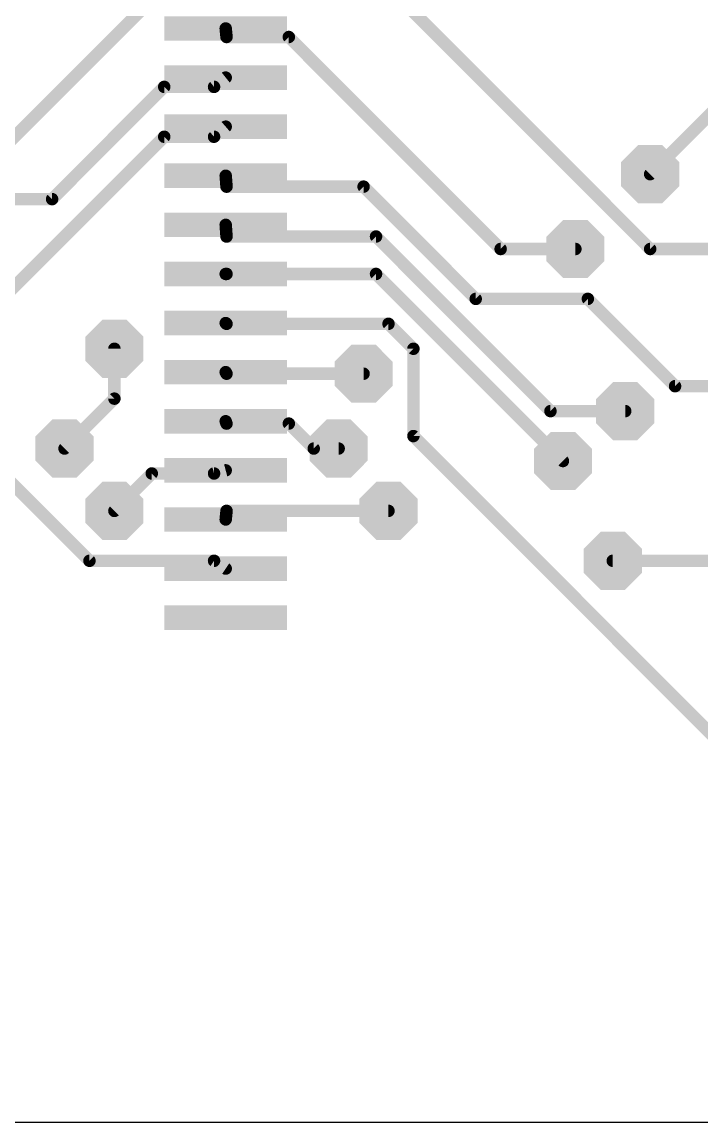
# Model space of a CAD drawing. Extents: x 0 to 48, y 0 to 28.
# Drawn here: x 13.96 to 22.26, y 0 to 13.44 of the extents above; entities that cross this region are included whole.
import ezdxf

# ---------------------------------------------------------------- set-up
doc = ezdxf.new("R2010")
doc.units = 0
for name, color, linetype in [('1', 14, 'CONTINUOUS'), ('18', 94, 'CONTINUOUS'), ('20', 7, 'CONTINUOUS')]:
    doc.layers.add(name, color=color, linetype=linetype)

# ---------------------------------------------------------------- blocks, each defined once
blk = doc.blocks.new('RECT')
blk.add_solid([(-0.5, -0.5), (0.5, -0.5), (-0.5, 0.5), (0.5, 0.5)])
blk = doc.blocks.new('OCTAGONV')
at = {"const_width": 0.5}
blk.add_lwpolyline([(-0.25, -0.1036), (-0.25, 0.1036), (-0.1036, 0.25), (0.1036, 0.25), (0.25, 0.1036), (0.25, -0.1036), (0.1036, -0.25), (-0.1036, -0.25), (-0.25, -0.1036), (-0.25, 0.1036)], dxfattribs=at)

msp = doc.modelspace()

# ---------------------------------------------------------------- linework, layer by layer
at = {"layer": '1', "const_width": 0.1524}
for points in [[(17.2212, 15.0876), (21.6408, 10.668)], [(21.6408, 11.5824), (25.146, 15.0876)], [(13.716, 11.8872), (15.6972, 13.8684)], [(16.4492, 13.3629), (16.4592, 13.2588)], [(16.4592, 13.2588), (17.2212, 13.2588)], [(17.2212, 13.2588), (19.812, 10.668)], [(16.3068, 12.6492), (16.4492, 12.7629)], [(14.3256, 11.2776), (15.6972, 12.6492)], [(15.6972, 12.6492), (16.3068, 12.6492)], [(16.3068, 12.0396), (16.4492, 12.1629)], [(13.5636, 9.906), (15.6972, 12.0396)], [(15.6972, 12.0396), (16.3068, 12.0396)], [(16.4492, 11.5629), (16.4592, 11.43)], [(16.4592, 11.43), (18.1356, 11.43)], [(18.1356, 11.43), (19.5072, 10.0584)], [(9.144, 11.2776), (14.3256, 11.2776)], [(16.4492, 10.9629), (16.4592, 10.8204)], [(16.4592, 10.8204), (18.288, 10.8204)], [(18.288, 10.8204), (20.4216, 8.6868)], [(19.812, 10.668), (20.7264, 10.668)], [(21.6408, 10.668), (28.0416, 10.668)], [(16.4492, 10.3629), (16.4592, 10.3632)], [(16.4592, 10.3632), (18.288, 10.3632)], [(18.288, 10.3632), (20.574, 8.0772)], [(19.5072, 10.0584), (20.8788, 10.0584)], [(20.8788, 10.0584), (21.9456, 8.9916)], [(16.4492, 9.7629), (16.4592, 9.7536)], [(16.4592, 9.7536), (18.4404, 9.7536)], [(18.4404, 9.7536), (18.7452, 9.4488)], [(15.0876, 8.8392), (15.0876, 9.4488)], [(18.7452, 9.4488), (18.7452, 8.382)], [(16.4492, 9.1629), (16.4592, 9.144)], [(16.4592, 9.144), (18.1356, 9.144)], [(21.9456, 8.9916), (23.622, 8.9916)], [(14.478, 8.2296), (15.0876, 8.8392)], [(20.4216, 8.6868), (21.336, 8.6868)], [(16.4492, 8.5629), (16.4592, 8.5344)], [(16.4592, 8.5344), (17.2212, 8.5344)], [(17.2212, 8.5344), (17.526, 8.2296)], [(18.7452, 8.382), (25.7556, 1.3716)], [(17.526, 8.2296), (17.8308, 8.2296)], [(13.5636, 8.0772), (14.7828, 6.858)], [(15.0876, 7.4676), (15.5448, 7.9248)], [(15.5448, 7.9248), (16.3068, 7.9248)], [(16.3068, 7.9248), (16.4492, 7.9629)], [(16.4492, 7.3629), (16.4592, 7.4676)], [(16.4592, 7.4676), (18.4404, 7.4676)], [(14.7828, 6.858), (16.3068, 6.858)], [(16.3068, 6.858), (16.4492, 6.7629)], [(21.1836, 6.858), (23.622, 6.858)]]:
    msp.add_lwpolyline(points, dxfattribs=at)
at = {"layer": '1', "const_width": 0.0762}
for points in [[(16.4871, 13.3665, 1), (16.4113, 13.3593)], [(16.4592, 13.2969, 1), (16.4592, 13.2207)], [(17.2481, 13.2857, 1), (17.1943, 13.2319)], [(17.2212, 13.2207, 1), (17.2212, 13.2969)], [(16.4213, 13.2552, 1), (16.4971, 13.2624)], [(16.473, 12.7331, 1), (16.4254, 12.7927)], [(15.6972, 12.6873, 1), (15.6972, 12.6111)], [(15.7241, 12.6223, 1), (15.6703, 12.6761)], [(16.283, 12.679, 1), (16.3306, 12.6194)], [(16.3068, 12.6111, 1), (16.3068, 12.6873)], [(16.4741, 12.1341, 1), (16.4243, 12.1917)], [(15.6972, 12.0777, 1), (15.6972, 12.0015)], [(15.7241, 12.0127, 1), (15.6703, 12.0665)], [(16.2819, 12.0684, 1), (16.3317, 12.0108)], [(16.3068, 12.0015, 1), (16.3068, 12.0777)], [(16.4872, 11.5658, 1), (16.4112, 11.56)], [(21.6139, 11.6093, 1), (21.6677, 11.5555)], [(16.4592, 11.4681, 1), (16.4592, 11.3919)], [(16.4212, 11.4271, 1), (16.4972, 11.4329)], [(18.1625, 11.4569, 1), (18.1087, 11.4031)], [(18.1356, 11.3919, 1), (18.1356, 11.4681)], [(14.2987, 11.3045, 1), (14.3525, 11.2507)], [(14.3256, 11.2395, 1), (14.3256, 11.3157)], [(16.4872, 10.9656, 1), (16.4112, 10.9602)], [(16.4592, 10.8585, 1), (16.4592, 10.7823)], [(18.3149, 10.8473, 1), (18.2611, 10.7935)], [(18.288, 10.7823, 1), (18.288, 10.8585)], [(16.4212, 10.8177, 1), (16.4972, 10.8231)], [(19.812, 10.7061, 1), (19.812, 10.6299)], [(19.7851, 10.6411, 1), (19.8389, 10.6949)], [(20.7264, 10.6299, 1), (20.7264, 10.7061)], [(21.6408, 10.7061, 1), (21.6408, 10.6299)], [(21.6139, 10.6411, 1), (21.6677, 10.6949)], [(16.4481, 10.401, 1), (16.4503, 10.3248)], [(16.4592, 10.4013, 1), (16.4592, 10.3251)], [(16.4603, 10.3251, 1), (16.4581, 10.4013)], [(18.3149, 10.3901, 1), (18.2611, 10.3363)], [(18.288, 10.3251, 1), (18.288, 10.4013)], [(19.5072, 10.0965, 1), (19.5072, 10.0203)], [(19.4803, 10.0315, 1), (19.5341, 10.0853)], [(20.9057, 10.0853, 1), (20.8519, 10.0315)], [(20.8788, 10.0203, 1), (20.8788, 10.0965)], [(16.4751, 9.7908, 1), (16.4233, 9.735)], [(16.4592, 9.7917, 1), (16.4592, 9.7155)], [(16.4333, 9.7257, 1), (16.4851, 9.7815)], [(18.4673, 9.7805, 1), (18.4135, 9.7267)], [(18.4404, 9.7155, 1), (18.4404, 9.7917)], [(15.1257, 9.4488, 1), (15.0495, 9.4488)], [(18.7833, 9.4488, 1), (18.7071, 9.4488)], [(18.7183, 9.4219, 1), (18.7721, 9.4757)], [(16.4829, 9.1807, 1), (16.4155, 9.1451)], [(16.4592, 9.1821, 1), (16.4592, 9.1059)], [(16.4255, 9.1262, 1), (16.4929, 9.1618)], [(18.1356, 9.1059, 1), (18.1356, 9.1821)], [(21.9456, 9.0297, 1), (21.9456, 8.9535)], [(21.9187, 8.9647, 1), (21.9725, 9.0185)], [(15.0495, 8.8392, 1), (15.1257, 8.8392)], [(15.1145, 8.8123, 1), (15.0607, 8.8661)], [(20.4216, 8.7249, 1), (20.4216, 8.6487)], [(20.3947, 8.6599, 1), (20.4485, 8.7137)], [(21.336, 8.6487, 1), (21.336, 8.7249)], [(16.4852, 8.5755, 1), (16.4132, 8.5503)], [(16.4592, 8.5725, 1), (16.4592, 8.4963)], [(17.2481, 8.5613, 1), (17.1943, 8.5075)], [(17.2212, 8.4963, 1), (17.2212, 8.5725)], [(16.4232, 8.5218, 1), (16.4952, 8.547)], [(18.7071, 8.382, 1), (18.7833, 8.382)], [(18.7721, 8.4089, 1), (18.7183, 8.3551)], [(14.4511, 8.2565, 1), (14.5049, 8.2027)], [(17.526, 8.2677, 1), (17.526, 8.1915)], [(17.4991, 8.2027, 1), (17.5529, 8.2565)], [(17.8308, 8.1915, 1), (17.8308, 8.2677)], [(20.5471, 8.0503, 1), (20.6009, 8.1041)], [(15.5448, 7.9629, 1), (15.5448, 7.8867)], [(15.5717, 7.8979, 1), (15.5179, 7.9517)], [(16.297, 7.9616, 1), (16.3166, 7.888)], [(16.3068, 7.8867, 1), (16.3068, 7.9629)], [(16.459, 7.9261, 1), (16.4394, 7.9997)], [(15.0607, 7.4945, 1), (15.1145, 7.4407)], [(16.4592, 7.5057, 1), (16.4592, 7.4295)], [(16.4971, 7.464, 1), (16.4213, 7.4712)], [(18.4404, 7.4295, 1), (18.4404, 7.5057)], [(16.4113, 7.3665, 1), (16.4871, 7.3593)], [(14.7828, 6.8961, 1), (14.7828, 6.8199)], [(14.7559, 6.8311, 1), (14.8097, 6.8849)], [(16.328, 6.8897, 1), (16.2856, 6.8263)], [(16.3068, 6.8199, 1), (16.3068, 6.8961)], [(21.1836, 6.8961, 1), (21.1836, 6.8199)], [(16.428, 6.7312, 1), (16.4704, 6.7946)]]:
    msp.add_lwpolyline(points, format="xyb", dxfattribs=at)
at = {"layer": '20'}
msp.add_line((0, 0), (48, 0), dxfattribs=at)

# ---------------------------------------------------------------- block references
at = {"layer": '1', "xscale": 1.5, "yscale": 0.3}
for p in [(16.4492, 13.3629), (16.4492, 12.7629), (16.4492, 12.1629), (16.4492, 11.5629), (16.4492, 10.9629), (16.4492, 10.3629), (16.4492, 9.7629), (16.4492, 9.1629), (16.4492, 8.5629), (16.4492, 7.9629), (16.4492, 7.3629), (16.4492, 6.7629), (16.4492, 6.1629)]:
    msp.add_blockref('RECT', p, dxfattribs=at)
at = {"layer": '18', "xscale": 0.7112, "yscale": 0.7112}
for p in [(21.6408, 11.5824), (20.7264, 10.668), (15.0876, 9.4488), (18.1356, 9.144), (21.336, 8.6868), (14.478, 8.2296), (17.8308, 8.2296), (20.574, 8.0772), (15.0876, 7.4676), (18.4404, 7.4676), (21.1836, 6.858)]:
    msp.add_blockref('OCTAGONV', p, dxfattribs=at)

doc.saveas('drawing.dxf')
